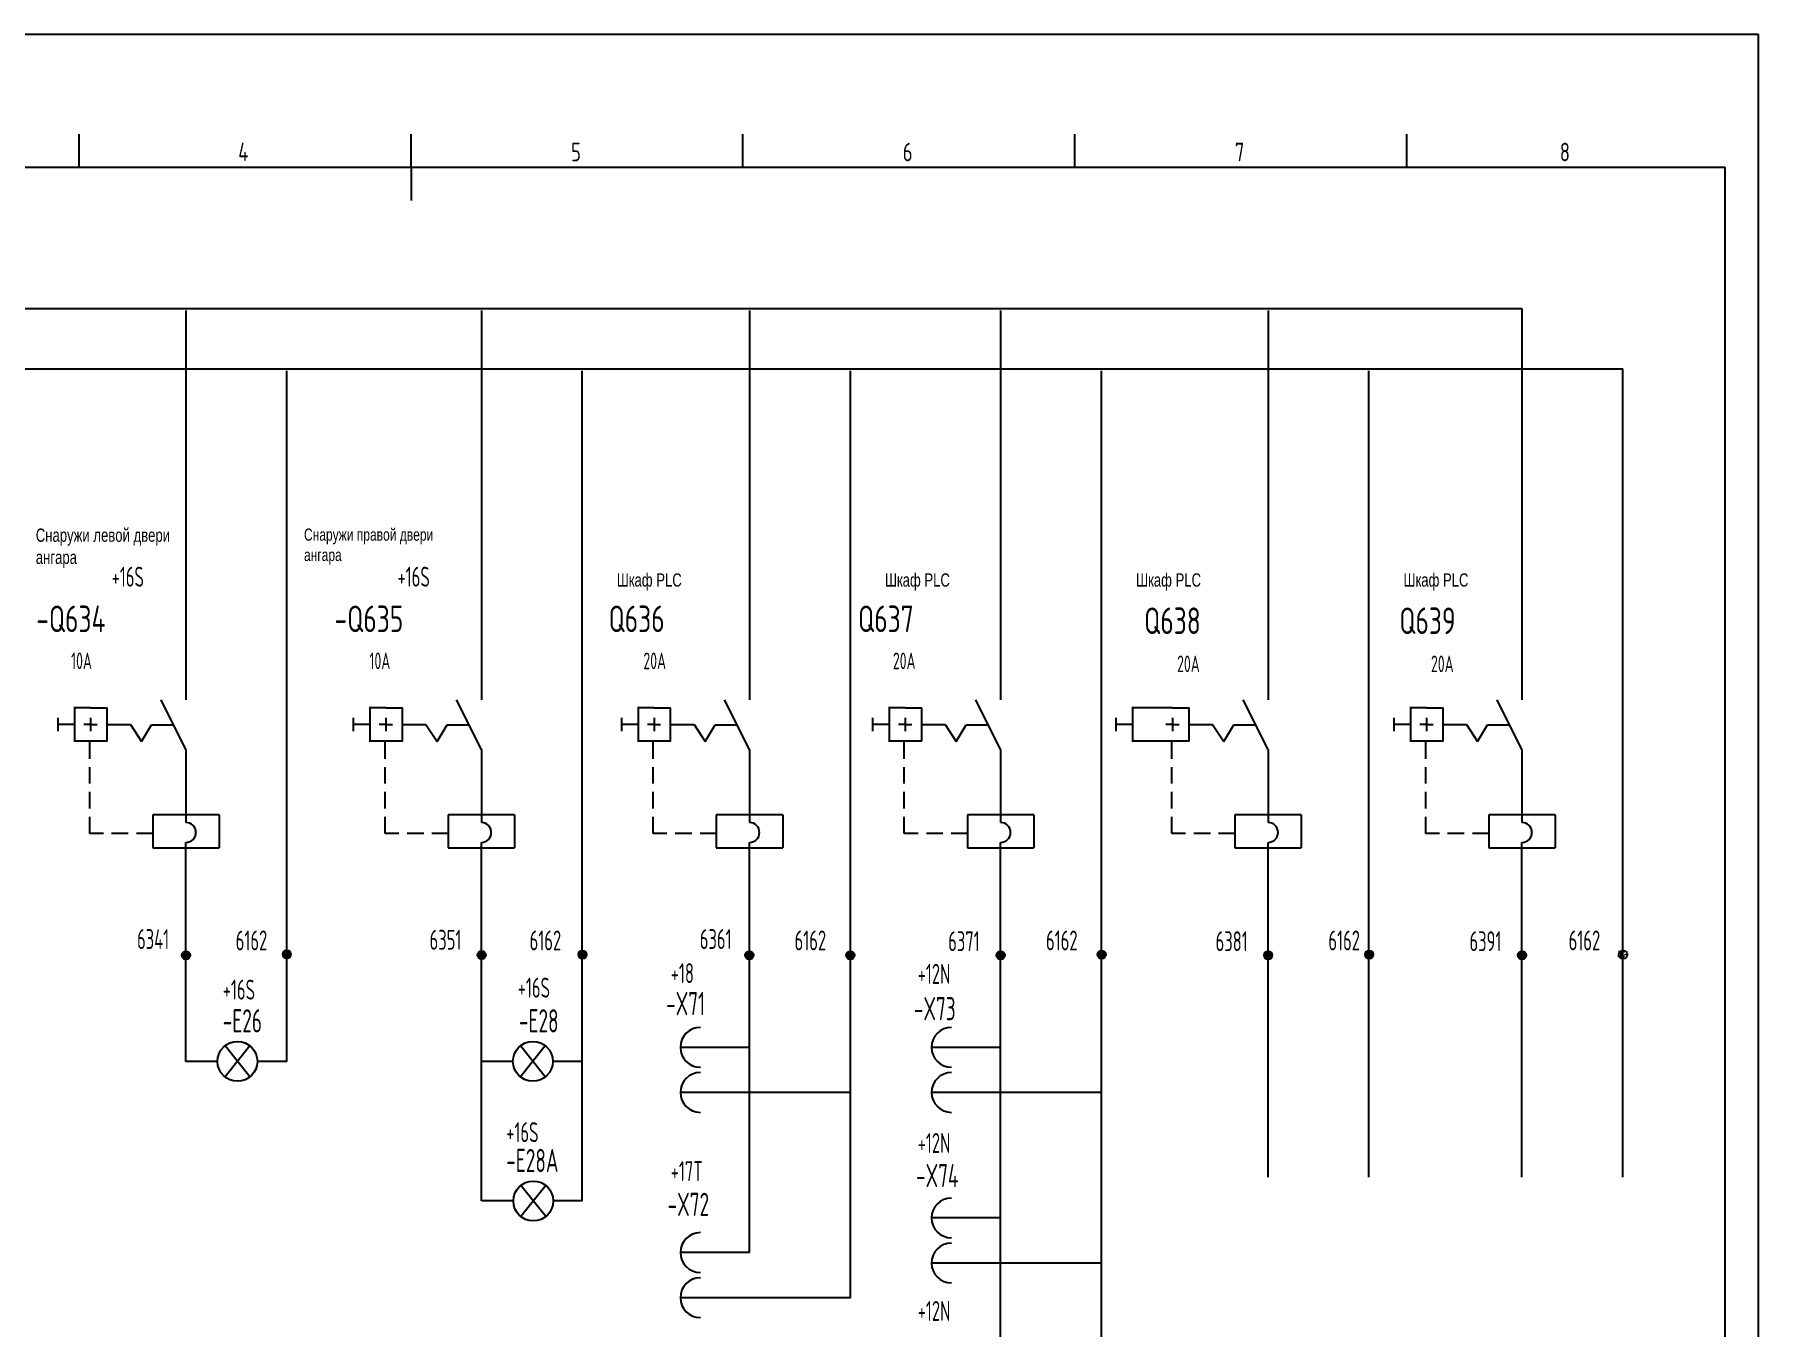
# Model space of a CAD drawing. Header units: millimetres. Extents: x -1988 to 7027, y -1849 to 2867.
# Drawn here: x 1395.6 to 1655.3, y 497.7 to 692.4 of the extents above; entities that cross this region are included whole.
import ezdxf

# ---------------------------------------------------------------- set-up
doc = ezdxf.new("R2010")
doc.units = ezdxf.units.MM
doc.header["$LTSCALE"] = 10
doc.linetypes.add('DASHED2', pattern=[0.375, 0.25, -0.125])
doc.linetypes.add('HIDDEN', pattern=[0.375, 0.25, -0.125])
for name, color, linetype in [('01', 7, 'Continuous'), ('CONTINUOUS', 7, 'Continuous'), ('DASHED', 7, 'HIDDEN')]:
    doc.layers.add(name, color=color, linetype=linetype)
doc.styles.add('ROMAN', font='ROMANC.shx', dxfattribs={"width": 0.7, "height": 0.7})
doc.styles.add('ROMANS', font='romans', dxfattribs={"width": 0.67, "bigfont": 'hzlib'})
doc.styles.get("Standard").update_dxf_attribs({"font": 'isocp', "width": 0.707, "bigfont": 'intecad.shx'})

msp = doc.modelspace()

# ---------------------------------------------------------------- hatches: boundary and pattern name
h = msp.add_hatch()
h.set_pattern_fill('ANGLE', scale=0.1, style=0)
h.set_pattern_definition([(0, (588.4976, 326.4847), (0, 0.6985), [0.508, -0.1905]), (90, (588.4976, 326.4847), (-0.6985, 4e-17), [0.508, -0.1905])])
h.paths.add_polyline_path([(1417.78, 553.75, 1), (1419.02, 553.75, 1)])
h = msp.add_hatch()
h.set_pattern_fill('ANGLE', scale=0.01, style=0)
h.set_pattern_definition([(0, (587.470745, 339.95993), (0, 0.06985), [0.0508, -0.01905]), (90, (587.470745, 339.95993), (-0.06985, 4e-18), [0.0508, -0.01905])])
h.paths.add_polyline_path([(1417.78, 553.75, 1), (1419.02, 553.75, 1)])
h = msp.add_hatch()
h.set_pattern_fill('ANGLE', scale=0.1, style=0)
h.set_pattern_definition([(0, (603.6869, 326.60735), (0, 0.6985), [0.508, -0.1905]), (90, (603.6869, 326.60735), (-0.6985, 4e-17), [0.508, -0.1905])])
h.paths.add_polyline_path([(1432.97, 553.88, 1), (1434.21, 553.88, 1)])
h = msp.add_hatch()
h.set_pattern_fill('ANGLE', scale=0.01, style=0)
h.set_pattern_definition([(0, (602.660044, 340.08258), (0, 0.06985), [0.0508, -0.01905]), (90, (602.660044, 340.08258), (-0.06985, 4e-18), [0.0508, -0.01905])])
h.paths.add_polyline_path([(1432.97, 553.88, 1), (1434.21, 553.88, 1)])
h = msp.add_hatch()
h.set_pattern_fill('ANGLE', scale=0.1, style=0)
h.set_pattern_definition([(0, (633.0463, 326.51536), (0, 0.6985), [0.508, -0.1905]), (90, (633.0463, 326.51536), (-0.6985, 4e-17), [0.508, -0.1905])])
h.paths.add_polyline_path([(1462.33, 553.78, 1), (1463.57, 553.78, 1)])
h = msp.add_hatch()
h.set_pattern_fill('ANGLE', scale=0.01, style=0)
h.set_pattern_definition([(0, (632.01946, 339.99059), (0, 0.06985), [0.0508, -0.01905]), (90, (632.01946, 339.99059), (-0.06985, 4e-18), [0.0508, -0.01905])])
h.paths.add_polyline_path([(1462.33, 553.78, 1), (1463.57, 553.78, 1)])
h = msp.add_hatch()
h.set_pattern_fill('ANGLE', scale=0.1, style=0)
h.set_pattern_definition([(0, (648.2356, 326.5767), (0, 0.6985), [0.508, -0.1905]), (90, (648.2356, 326.5767), (-0.6985, 4e-17), [0.508, -0.1905])])
h.paths.add_polyline_path([(1477.51, 553.85, 1), (1478.76, 553.85, 1)])
h = msp.add_hatch()
h.set_pattern_fill('ANGLE', scale=0.01, style=0)
h.set_pattern_definition([(0, (647.208756, 340.05192), (0, 0.06985), [0.0508, -0.01905]), (90, (647.208756, 340.05192), (-0.06985, 4e-18), [0.0508, -0.01905])])
h.paths.add_polyline_path([(1477.51, 553.85, 1), (1478.76, 553.85, 1)])
h = msp.add_hatch()
h.set_pattern_fill('ANGLE', scale=0.1, style=0)
h.set_pattern_definition([(0, (673.3846, 326.4847), (0, 0.6985), [0.508, -0.1905]), (90, (673.3846, 326.4847), (-0.6985, 4e-17), [0.508, -0.1905])])
h.paths.add_polyline_path([(1502.66, 553.75, 1), (1503.91, 553.75, 1)])
h = msp.add_hatch()
h.set_pattern_fill('ANGLE', scale=0.01, style=0)
h.set_pattern_definition([(0, (672.35775, 339.95993), (0, 0.06985), [0.0508, -0.01905]), (90, (672.35775, 339.95993), (-0.06985, 4e-18), [0.0508, -0.01905])])
h.paths.add_polyline_path([(1502.66, 553.75, 1), (1503.91, 553.75, 1)])
h = msp.add_hatch()
h.set_pattern_fill('ANGLE', scale=0.1, style=0)
h.set_pattern_definition([(0, (688.58844, 326.4847), (0, 0.6985), [0.508, -0.1905]), (90, (688.58844, 326.4847), (-0.6985, 4e-17), [0.508, -0.1905])])
h.paths.add_polyline_path([(1517.87, 553.75, 1), (1519.11, 553.75, 1)])
h = msp.add_hatch()
h.set_pattern_fill('ANGLE', scale=0.01, style=0)
h.set_pattern_definition([(0, (687.56161, 339.95993), (0, 0.06985), [0.0508, -0.01905]), (90, (687.56161, 339.95993), (-0.06985, 4e-18), [0.0508, -0.01905])])
h.paths.add_polyline_path([(1517.87, 553.75, 1), (1519.11, 553.75, 1)])
h = msp.add_hatch()
h.set_pattern_fill('ANGLE', scale=0.1, style=0)
h.set_pattern_definition([(0, (711.2407, 326.4847), (0, 0.6985), [0.508, -0.1905]), (90, (711.2407, 326.4847), (-0.6985, 4e-17), [0.508, -0.1905])])
h.paths.add_polyline_path([(1540.52, 553.75, 1), (1541.76, 553.75, 1)])
h = msp.add_hatch()
h.set_pattern_fill('ANGLE', scale=0.01, style=0)
h.set_pattern_definition([(0, (710.21386, 339.95993), (0, 0.06985), [0.0508, -0.01905]), (90, (710.21386, 339.95993), (-0.06985, 4e-18), [0.0508, -0.01905])])
h.paths.add_polyline_path([(1540.52, 553.75, 1), (1541.76, 553.75, 1)])
h = msp.add_hatch()
h.set_pattern_fill('ANGLE', scale=0.1, style=0)
h.set_pattern_definition([(0, (726.4607, 326.5767), (0, 0.6985), [0.508, -0.1905]), (90, (726.4607, 326.5767), (-0.6985, 4e-17), [0.508, -0.1905])])
h.paths.add_polyline_path([(1555.74, 553.85, 1), (1556.98, 553.85, 1)])
h = msp.add_hatch()
h.set_pattern_fill('ANGLE', scale=0.01, style=0)
h.set_pattern_definition([(0, (725.43385, 340.05192), (0, 0.06985), [0.0508, -0.01905]), (90, (725.43385, 340.05192), (-0.06985, 4e-18), [0.0508, -0.01905])])
h.paths.add_polyline_path([(1555.74, 553.85, 1), (1556.98, 553.85, 1)])
h = msp.add_hatch()
h.set_pattern_fill('ANGLE', scale=0.01, style=0)
h.set_pattern_definition([(0, (750.508696, 339.95993), (0, 0.06985), [0.0508, -0.01905]), (90, (750.508696, 339.95993), (-0.06985, 4e-18), [0.0508, -0.01905])])
h.paths.add_polyline_path([(1580.81, 553.75, 1), (1582.06, 553.75, 1)])
h = msp.add_hatch()
h.set_pattern_fill('ANGLE', scale=0.1, style=0)
h.set_pattern_definition([(0, (751.5355, 326.4847), (0, 0.6985), [0.508, -0.1905]), (90, (751.5355, 326.4847), (-0.6985, 4e-17), [0.508, -0.1905])])
h.paths.add_polyline_path([(1580.81, 553.75, 1), (1582.06, 553.75, 1)])
h = msp.add_hatch()
h.set_pattern_fill('ANGLE', scale=0.01, style=0)
h.set_pattern_definition([(0, (765.72868, 340.05192), (0, 0.06985), [0.0508, -0.01905]), (90, (765.72868, 340.05192), (-0.06985, 4e-18), [0.0508, -0.01905])])
h.paths.add_polyline_path([(1596.03, 553.85, 1), (1597.28, 553.85, 1)])
h = msp.add_hatch()
h.set_pattern_fill('ANGLE', scale=0.1, style=0)
h.set_pattern_definition([(0, (766.7555, 326.5767), (0, 0.6985), [0.508, -0.1905]), (90, (766.7555, 326.5767), (-0.6985, 4e-17), [0.508, -0.1905])])
h.paths.add_polyline_path([(1596.03, 553.85, 1), (1597.28, 553.85, 1)])
h = msp.add_hatch()
h.set_pattern_fill('ANGLE', scale=0.1, style=0)
h.set_pattern_definition([(0, (789.7862, 326.4847), (0, 0.6985), [0.508, -0.1905]), (90, (789.7862, 326.4847), (-0.6985, 4e-17), [0.508, -0.1905])])
h.paths.add_polyline_path([(1619.07, 553.75, 1), (1620.31, 553.75, 1)])
h = msp.add_hatch()
h.set_pattern_fill('ANGLE', scale=0.01, style=0)
h.set_pattern_definition([(0, (788.759356, 339.95993), (0, 0.06985), [0.0508, -0.01905]), (90, (788.759356, 339.95993), (-0.06985, 4e-18), [0.0508, -0.01905])])
h.paths.add_polyline_path([(1619.07, 553.75, 1), (1620.31, 553.75, 1)])
h = msp.add_hatch()
h.set_pattern_fill('ANGLE', scale=0.1, style=0)
h.set_pattern_definition([(0, (804.77874, 326.5767), (0, 0.6985), [0.508, -0.1905]), (90, (804.77874, 326.5767), (-0.6985, 4e-17), [0.508, -0.1905])])
h.paths.add_polyline_path([(1634.06, 553.85, 1), (1635.3, 553.85, 1)])

# ---------------------------------------------------------------- linework, layer by layer
for p, q in [((1279.15, 651.15), (1560.15, 651.15)), ((1560.15, 651.15), (1619.68, 651.15)), ((1279.15, 642.07), (1578.98, 642.07)), ((1433.59, 537.77), (1433.59, 641.78)), ((1478.1, 516.74), (1478.1, 641.78)), ((1518.5, 502.18), (1518.5, 641.78)), ((1556.33, 456.83), (1556.33, 641.78)), ((1578.98, 642.07), (1627.98, 642.07)), ((1596.62, 520.31), (1596.62, 641.78)), ((1627.98, 642.07), (1634.87, 642.07)), ((1634.87, 520.31), (1634.87, 642.07)), ((1503.3, 508.98), (1503.3, 570.74)), ((1541.13, 463.63), (1541.13, 570.74)), ((1581.43, 520.31), (1581.43, 570.74)), ((1619.68, 520.31), (1619.68, 570.74)), ((1423.15, 537.77), (1418.4, 537.77)), ((1433.59, 537.77), (1429.15, 537.77)), ((1467.66, 537.77), (1462.9, 537.77)), ((1478.1, 537.77), (1473.66, 537.77)), ((1503.3, 539.88), (1492.89, 539.88)), ((1541.13, 539.88), (1530.72, 539.88)), ((1518.5, 533.09), (1492.89, 533.09)), ((1556.33, 533.09), (1530.72, 533.09)), ((1467.72, 516.74), (1462.96, 516.74)), ((1478.16, 516.74), (1473.72, 516.74)), ((1541.13, 514.19), (1530.72, 514.19)), ((1503.3, 508.98), (1492.89, 508.98)), ((1556.33, 507.4), (1530.72, 507.4)), ((1518.5, 502.18), (1492.89, 502.18))]:
    msp.add_line(p, q)
at = {"color": 7}
for centre in [(1418.4, 553.75), (1433.59, 553.88), (1462.95, 553.78), (1478.14, 553.85), (1503.28, 553.75), (1518.49, 553.75), (1541.14, 553.75), (1556.36, 553.85), (1581.44, 553.75), (1596.66, 553.85), (1619.69, 553.75), (1634.91, 553.85)]:
    msp.add_circle(centre, 0.621, dxfattribs=at)
for centre in [(1426.15, 537.77), (1470.66, 537.77), (1470.72, 516.74)]:
    msp.add_circle(centre, 3)
at = {"linetype": 'Continuous'}
for centre in [(1495.89, 539.88), (1533.72, 539.88), (1495.89, 533.09), (1533.72, 533.09), (1533.72, 514.19), (1495.89, 508.98), (1533.72, 507.4), (1495.89, 502.18)]:
    msp.add_arc(centre, 3, 90, 270, dxfattribs=at)
at = {"layer": 'CONTINUOUS', "color": 3}
for p, q in [((1655.31, 692.41), (1235.31, 692.41)), ((1655.31, 395.41), (1655.31, 692.41))]:
    msp.add_line(p, q, dxfattribs=at)
at = {"layer": 'CONTINUOUS', "linetype": 'Continuous'}
for p, q in [((1402.31, 672.41), (1402.31, 677.41)), ((1502.31, 672.41), (1502.31, 677.41)), ((1552.31, 672.41), (1552.31, 677.41)), ((1602.31, 672.41), (1602.31, 677.41))]:
    msp.add_line(p, q, dxfattribs=at)
at = {"layer": 'CONTINUOUS'}
for p, q in [((1452.31, 672.41), (1452.31, 677.41)), ((1255.31, 672.41), (1650.31, 672.41)), ((1452.31, 672.41), (1452.31, 667.41)), ((1650.31, 400.41), (1650.31, 672.41)), ((1418.4, 650.86), (1418.4, 592.21)), ((1462.9, 650.86), (1462.9, 592.21)), ((1503.3, 650.86), (1503.3, 592.21)), ((1541.13, 650.86), (1541.13, 592.21)), ((1581.43, 650.86), (1581.43, 592.21)), ((1619.68, 651.15), (1619.68, 592.21)), ((1418.4, 584.71), (1414.65, 592.21)), ((1462.9, 584.71), (1459.15, 592.21)), ((1503.3, 584.71), (1499.55, 592.21)), ((1541.13, 584.71), (1537.38, 592.21)), ((1581.43, 584.71), (1577.68, 592.21)), ((1619.68, 584.71), (1615.93, 592.21)), ((1404.01, 590.99), (1401.51, 590.99)), ((1401.62, 590.99), (1401.62, 585.99)), ((1404.01, 590.99), (1406.51, 590.99)), ((1406.51, 585.99), (1406.51, 590.99)), ((1448.51, 590.99), (1446.01, 590.99)), ((1446.12, 590.99), (1446.12, 585.99)), ((1448.51, 590.99), (1451.01, 590.99)), ((1451.01, 585.99), (1451.01, 590.99)), ((1488.91, 590.99), (1486.41, 590.99)), ((1486.52, 590.99), (1486.52, 585.99)), ((1488.91, 590.99), (1491.41, 590.99)), ((1491.41, 585.99), (1491.41, 590.99)), ((1526.74, 590.99), (1524.24, 590.99)), ((1524.35, 590.99), (1524.35, 585.99)), ((1526.74, 590.99), (1529.24, 590.99)), ((1529.24, 585.99), (1529.24, 590.99)), ((1567.04, 590.99), (1560.9, 590.99)), ((1561.01, 590.99), (1561.01, 585.99)), ((1567.04, 590.99), (1569.54, 590.99)), ((1569.54, 585.99), (1569.54, 590.99)), ((1605.29, 590.99), (1602.79, 590.99)), ((1602.9, 590.99), (1602.9, 585.99)), ((1605.29, 590.99), (1607.79, 590.99)), ((1607.79, 585.99), (1607.79, 590.99)), ((1399.11, 589.49), (1399.11, 587.49)), ((1401.62, 588.49), (1399.12, 588.49)), ((1404.01, 588.49), (1403.01, 588.49)), ((1404.01, 589.49), (1404.01, 587.49)), ((1404.01, 588.49), (1405.01, 588.49)), ((1406.51, 588.49), (1410.03, 588.49)), ((1410.03, 588.49), (1411.71, 585.95)), ((1411.71, 585.95), (1413.22, 588.46)), ((1413.22, 588.46), (1416.52, 588.46)), ((1443.61, 589.49), (1443.61, 587.49)), ((1446.12, 588.49), (1443.62, 588.49)), ((1448.51, 588.49), (1447.51, 588.49)), ((1448.51, 589.49), (1448.51, 587.49)), ((1448.51, 588.49), (1449.51, 588.49)), ((1451.01, 588.49), (1454.54, 588.49)), ((1454.54, 588.49), (1456.22, 585.95)), ((1456.22, 585.95), (1457.73, 588.46)), ((1457.73, 588.46), (1461.03, 588.46)), ((1484.01, 589.49), (1484.01, 587.49)), ((1486.52, 588.49), (1484.02, 588.49)), ((1488.91, 588.49), (1487.91, 588.49)), ((1488.91, 589.49), (1488.91, 587.49)), ((1488.91, 588.49), (1489.91, 588.49)), ((1491.41, 588.49), (1494.94, 588.49)), ((1494.94, 588.49), (1496.62, 585.95)), ((1496.62, 585.95), (1498.13, 588.46)), ((1498.13, 588.46), (1501.43, 588.46)), ((1521.84, 589.49), (1521.84, 587.49)), ((1524.35, 588.49), (1521.85, 588.49)), ((1526.74, 588.49), (1525.74, 588.49)), ((1526.74, 589.49), (1526.74, 587.49)), ((1526.74, 588.49), (1527.74, 588.49)), ((1529.24, 588.49), (1532.77, 588.49)), ((1532.77, 588.49), (1534.45, 585.95)), ((1534.45, 585.95), (1535.96, 588.46)), ((1535.96, 588.46), (1539.26, 588.46)), ((1558.5, 589.49), (1558.5, 587.49)), ((1561.01, 588.49), (1558.51, 588.49)), ((1567.04, 588.49), (1566.04, 588.49)), ((1567.04, 589.49), (1567.04, 587.49)), ((1567.04, 588.49), (1568.04, 588.49)), ((1569.54, 588.49), (1573.06, 588.49)), ((1573.06, 588.49), (1574.74, 585.95)), ((1574.74, 585.95), (1576.25, 588.46)), ((1576.25, 588.46), (1579.55, 588.46)), ((1600.39, 589.49), (1600.39, 587.49)), ((1602.9, 588.49), (1600.4, 588.49)), ((1605.29, 588.49), (1604.29, 588.49)), ((1605.29, 589.49), (1605.29, 587.49)), ((1605.29, 588.49), (1606.29, 588.49)), ((1607.79, 588.49), (1611.31, 588.49)), ((1611.31, 588.49), (1612.99, 585.95)), ((1612.99, 585.95), (1614.5, 588.46)), ((1614.5, 588.46), (1617.8, 588.46)), ((1406.53, 585.99), (1401.51, 585.99)), ((1418.4, 584.71), (1418.4, 574.71)), ((1451.04, 585.99), (1446.01, 585.99)), ((1462.9, 584.71), (1462.9, 574.71)), ((1491.44, 585.99), (1486.41, 585.99)), ((1503.3, 584.71), (1503.3, 574.71)), ((1529.27, 585.99), (1524.24, 585.99)), ((1541.13, 584.71), (1541.13, 574.71)), ((1569.56, 585.99), (1560.9, 585.99)), ((1581.43, 584.71), (1581.43, 574.71)), ((1607.81, 585.99), (1602.79, 585.99)), ((1619.68, 584.71), (1619.68, 574.71)), ((1413.4, 574.91), (1413.4, 569.91)), ((1423.4, 574.91), (1413.4, 574.91)), ((1418.4, 575.74), (1418.4, 573.74)), ((1423.4, 574.91), (1423.4, 569.91)), ((1467.9, 574.91), (1457.9, 574.91)), ((1457.9, 574.91), (1457.9, 569.91)), ((1462.9, 575.74), (1462.9, 573.74)), ((1467.9, 574.91), (1467.9, 569.91)), ((1498.3, 574.91), (1498.3, 569.91)), ((1508.3, 574.91), (1498.3, 574.91)), ((1503.3, 575.74), (1503.3, 573.74)), ((1508.3, 574.91), (1508.3, 569.91)), ((1536.13, 574.91), (1536.13, 569.91)), ((1546.13, 574.91), (1536.13, 574.91)), ((1541.13, 575.74), (1541.13, 573.74)), ((1546.13, 574.91), (1546.13, 569.91)), ((1586.43, 574.91), (1576.43, 574.91)), ((1576.43, 574.91), (1576.43, 569.91)), ((1581.43, 575.74), (1581.43, 573.74)), ((1586.43, 574.91), (1586.43, 569.91)), ((1614.68, 574.91), (1614.68, 569.91)), ((1624.68, 574.91), (1614.68, 574.91)), ((1619.68, 575.74), (1619.68, 573.74)), ((1624.68, 574.91), (1624.68, 569.91)), ((1413.4, 569.91), (1423.4, 569.91)), ((1418.4, 537.77), (1418.4, 570.74)), ((1457.9, 569.91), (1467.9, 569.91)), ((1462.9, 516.74), (1462.9, 570.74)), ((1498.3, 569.91), (1508.3, 569.91)), ((1536.13, 569.91), (1546.13, 569.91)), ((1576.43, 569.91), (1586.43, 569.91)), ((1614.68, 569.91), (1624.68, 569.91)), ((1418.4, 554.06), (1418.4, 553.7)), ((1433.59, 554.19), (1433.59, 553.82)), ((1462.95, 554.09), (1462.95, 553.73)), ((1478.14, 554.16), (1478.14, 553.79)), ((1503.28, 554.06), (1503.28, 553.7)), ((1518.49, 554.06), (1518.49, 553.7)), ((1541.14, 554.06), (1541.14, 553.7)), ((1556.36, 554.16), (1556.36, 553.79)), ((1581.44, 554.06), (1581.44, 553.7)), ((1596.66, 554.16), (1596.66, 553.79)), ((1619.69, 554.06), (1619.69, 553.7)), ((1428.02, 535.43), (1424.28, 540.12)), ((1428.02, 540.12), (1424.28, 535.43)), ((1472.53, 540.12), (1468.79, 535.43)), ((1472.53, 535.43), (1468.79, 540.12)), ((1472.59, 514.39), (1468.85, 519.08)), ((1472.59, 519.08), (1468.85, 514.39))]:
    msp.add_line(p, q, dxfattribs=at)
for centre in [(1418.4, 572.24), (1462.9, 572.24), (1503.3, 572.24), (1541.13, 572.24), (1581.43, 572.24), (1619.68, 572.24)]:
    msp.add_arc(centre, 1.5, 270, 90, dxfattribs=at)
at = {"layer": 'DASHED'}
for p, q in [((1403.89, 572.09), (1403.89, 585.99)), ((1448.39, 572.09), (1448.39, 585.99)), ((1488.79, 572.09), (1488.79, 585.99)), ((1526.62, 572.09), (1526.62, 585.99)), ((1566.92, 572.09), (1566.92, 585.99)), ((1605.17, 572.09), (1605.17, 585.99)), ((1413.45, 572.09), (1403.89, 572.09)), ((1457.96, 572.09), (1448.39, 572.09)), ((1498.36, 572.09), (1488.79, 572.09)), ((1536.19, 572.09), (1526.62, 572.09)), ((1576.48, 572.09), (1566.92, 572.09)), ((1614.73, 572.09), (1605.17, 572.09))]:
    msp.add_line(p, q, dxfattribs=at)

# ---------------------------------------------------------------- texts
at = {"width": 0.67}
for s, height, p in [('10A', 2.5, (1401.09, 596.83)), ('10A', 2.5, (1446.04, 596.83)), ('20A', 2.5, (1487.31, 596.83)), ('20A', 2.5, (1524.9, 596.83)), ('20A', 2.5, (1567.72, 596.38)), ('20A', 2.5, (1605.97, 596.38)), ('-X71', 3.5, (1490.74, 544.72)), ('-E26', 3.5, (1423.94, 542.12)), ('-E28', 3.5, (1468.56, 542.12)), ('-X73', 3.5, (1528.06, 543.96)), ('-E28A', 3.5, (1466.65, 521.09)), ('-X74', 3.5, (1528.39, 518.82)), ('-X72', 3.5, (1490.96, 514.48))]:
    msp.add_text(s, height=height, dxfattribs=at).set_placement(p)
at = {"color": 3, "linetype": 'DASHED2', "char_height": 2, "width": 23.6825, "attachment_point": 1}
for s, insert in [('{\\fArial|b0|i0|c204|p34;\\C256;Снаружи левой двери ангара}', (1395.77, 618.01)), ('{\\fArial|b0|i0|c204|p34;\\H0.9167x;\\C256;Снаружи правой двери ангара}', (1436.18, 618.01)), ('{\\fArial|b0|i0|c204|p34;\\C256;Шкаф PLC}', (1483.3, 611.26)), ('{\\fArial|b0|i0|c204|p34;\\C256;Шкаф PLC}', (1523.7, 611.26)), ('{\\fArial|b0|i0|c204|p34;\\C256;Шкаф PLC}', (1561.54, 611.26)), ('{\\fArial|b0|i0|c204|p34;\\C256;Шкаф PLC}', (1601.83, 611.26))]:
    msp.add_mtext(s, dxfattribs=dict(at, insert=insert))
at = {"layer": '01', "linetype": 'HIDDEN', "width": 0.67}
for s, p in [('+16S', (1407.2, 609.25)), ('+16S', (1450.27, 609.25)), ('6341', (1411.03, 554.68)), ('6162', (1425.89, 554.48)), ('6351', (1455.1, 554.57)), ('6162', (1470.17, 554.48)), ('6361', (1495.81, 554.68)), ('6162', (1510.09, 554.48)), ('6371', (1533.23, 554.36)), ('6162', (1547.97, 554.48)), ('6381', (1573.52, 554.36)), ('6162', (1590.51, 554.48)), ('6391', (1611.77, 554.36)), ('6162', (1626.71, 554.48)), ('+18', (1491.43, 549.55)), ('+12N', (1528.64, 549.44)), ('+16S', (1423.94, 547.07)), ('+16S', (1468.38, 547.37)), ('+16S', (1466.65, 525.6)), ('+12N', (1528.64, 523.97)), ('+17T', (1491.43, 519.73)), ('+12N', (1528.64, 498.68))]:
    msp.add_text(s, height=3, dxfattribs=at).set_placement(p)
at = {"layer": 'CONTINUOUS', "linetype": 'Continuous', "style": 'ROMAN', "width": 0.7}
for s, p in [('4', (1426.27, 673.35)), ('5', (1476.41, 673.31)), ('6', (1526.39, 673.31)), ('7', (1576.42, 673.31)), ('8', (1625.37, 673.31))]:
    msp.add_text(s, height=2.8, dxfattribs=at).set_placement(p)
at = {"layer": 'CONTINUOUS', "style": 'ROMANS', "width": 0.67}
for s, p in [('-Q634', (1395.84, 602.41)), ('-Q635', (1440.78, 602.41)), ('Q636', (1482.06, 602.41)), ('Q637', (1519.65, 602.41)), ('Q638', (1562.75, 602.12)), ('Q639', (1601.19, 602.12))]:
    msp.add_text(s, height=4, dxfattribs=at).set_placement(p)

doc.saveas('drawing.dxf')
